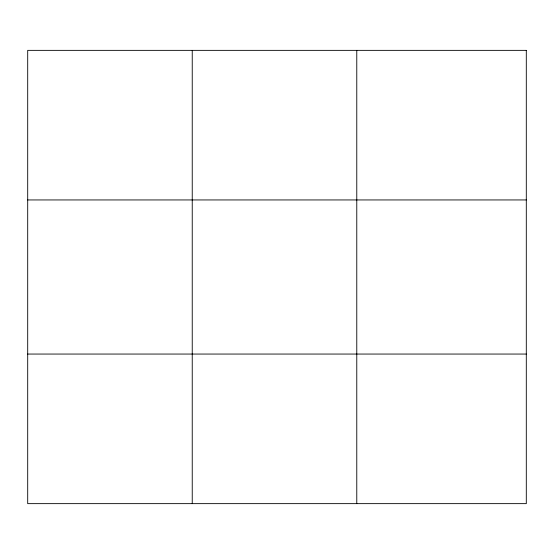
<?xml version="1.0" encoding="UTF-8"?>
<svg xmlns="http://www.w3.org/2000/svg" width="554" height="554" viewBox="0 0 554 554"><rect width="100%" height="100%" fill="white"/><g stroke="black" fill="none" stroke-linecap="round" stroke-linejoin="round"><path stroke-width="0.83" d="M192.238 50.359L192.238 503.641M356.776 50.359L356.776 503.641M27.7 199.946L526.3 199.946M27.7 354.054L526.3 354.054M526.3 50.359L526.3 503.641L27.7 503.641L27.7 50.359L526.3 50.359"/></g></svg>
